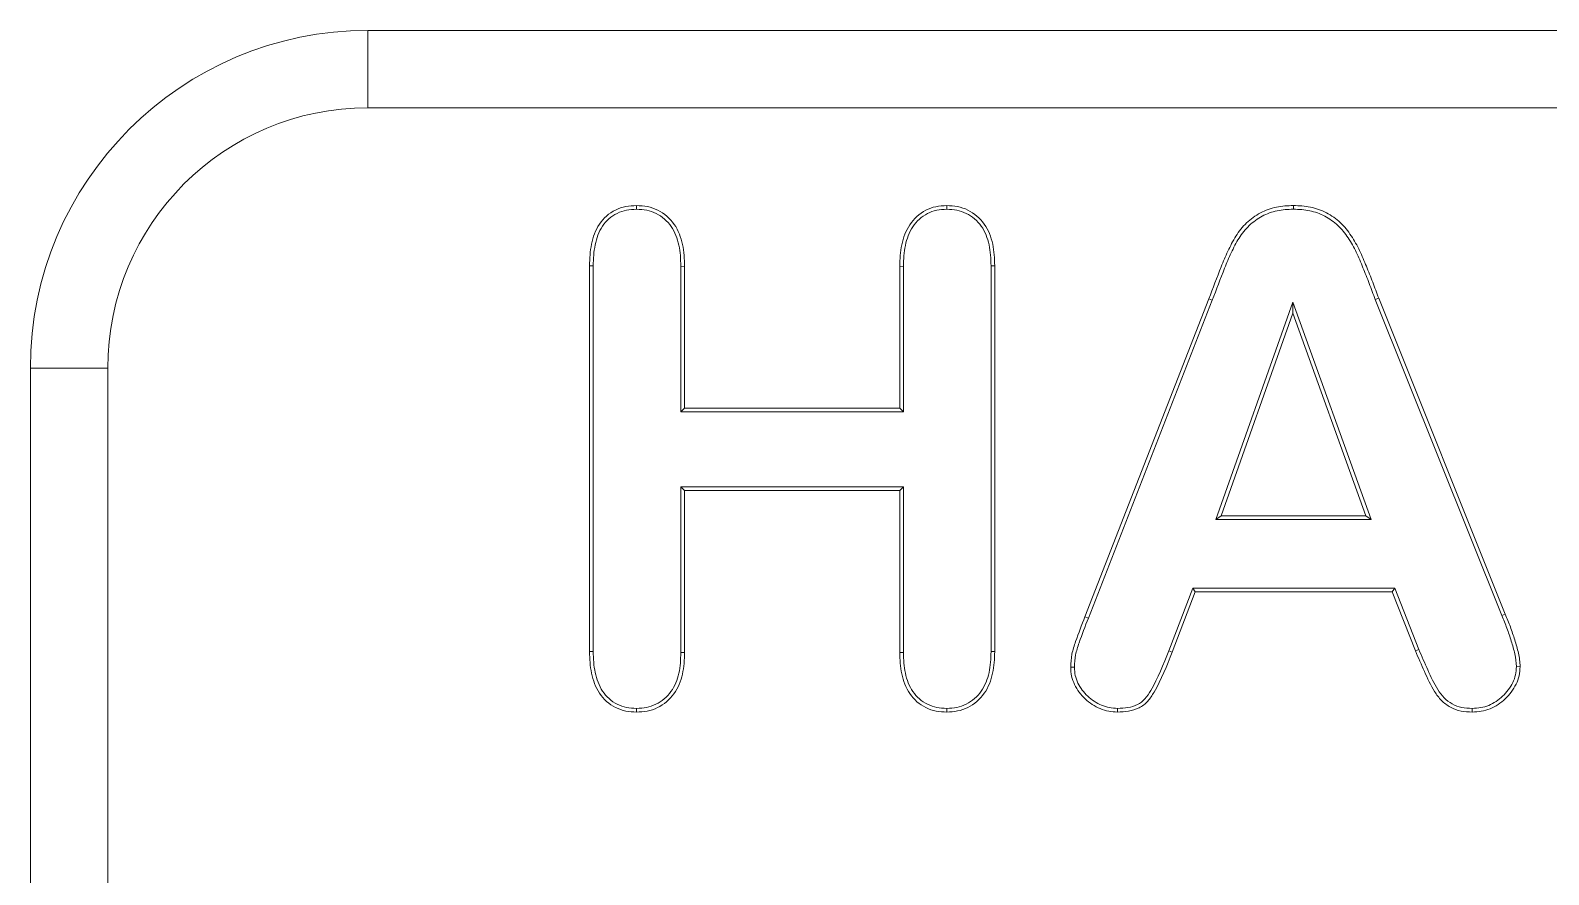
# Model space of a CAD drawing. Header units: millimetres. Extents: x 13 to 608, y 13 to 467.
# Drawn here: x 293.44 to 302.43, y 239.53 to 244.53 of the extents above; entities that cross this region are included whole.
import ezdxf

# ---------------------------------------------------------------- set-up
doc = ezdxf.new("R2010")
doc.units = ezdxf.units.MM
doc.header["$LTSCALE"] = 2.222222
doc.layers.add('Visible (ANSI)', color=7, linetype='Continuous', lineweight=9)
doc.layers.add('Visible Narrow (ANSI)', color=7, linetype='Continuous', lineweight=9)

msp = doc.modelspace()

# ---------------------------------------------------------------- linework, layer by layer
at = {"layer": 'Visible (ANSI)'}
for p, q in [((319.4366, 244.5302), (295.4366, 244.5302)), ((297.0275, 243.4708), (297.0275, 243.4927)), ((298.8652, 243.4708), (298.865, 243.4927)), ((300.9187, 243.4708), (300.9187, 243.4927)), ((296.7491, 240.8507), (296.7491, 243.1364)), ((296.771, 243.1361), (296.7491, 243.1364)), ((296.771, 240.851), (296.771, 243.1361)), ((297.2898, 243.1326), (297.3116, 243.1329)), ((297.2898, 243.1326), (297.2898, 242.2708)), ((297.3116, 243.1329), (297.3116, 242.2927)), ((298.5866, 242.2927), (298.5866, 243.1329)), ((298.6085, 243.1326), (298.5866, 243.1329)), ((298.6085, 242.2708), (298.6085, 243.1326)), ((299.1273, 243.1362), (299.1491, 243.1364)), ((299.1273, 243.1362), (299.1273, 240.8509)), ((299.1491, 243.1364), (299.1491, 240.8507)), ((299.6835, 241.0569), (300.4177, 242.9407)), ((299.7039, 241.0489), (300.4381, 242.9329)), ((301.4034, 242.9363), (301.4238, 242.9442)), ((301.4034, 242.9363), (302.1535, 241.0646)), ((301.4238, 242.9442), (302.1738, 241.0728)), ((300.9144, 242.9202), (300.4588, 241.6333)), ((300.9146, 242.8552), (300.4898, 241.6552)), ((301.3787, 241.6333), (300.9144, 242.9202)), ((300.9144, 242.9202), (300.9146, 242.8552)), ((301.3476, 241.6552), (300.9146, 242.8552)), ((293.4366, 242.5302), (293.4366, 236.5302)), ((297.2898, 242.2708), (297.3116, 242.2927)), ((297.3116, 242.2927), (298.5866, 242.2927)), ((298.6085, 242.2708), (298.5866, 242.2927)), ((297.2898, 242.2708), (298.6085, 242.2708)), ((297.2898, 241.8271), (297.3116, 241.8052)), ((297.2898, 241.8271), (297.2898, 240.8457)), ((298.6085, 241.8271), (297.2898, 241.8271)), ((298.5866, 241.8052), (297.3116, 241.8052)), ((297.3116, 241.8052), (297.3116, 240.8454)), ((298.6085, 241.8271), (298.5866, 241.8052)), ((298.5866, 240.8454), (298.5866, 241.8052)), ((298.6085, 240.8457), (298.6085, 241.8271)), ((300.4588, 241.6333), (300.4898, 241.6552)), ((300.4588, 241.6333), (301.3787, 241.6333)), ((300.4898, 241.6552), (301.3476, 241.6552)), ((301.3787, 241.6333), (301.3476, 241.6552)), ((300.3224, 241.2271), (300.1799, 240.8557)), ((301.519, 241.2271), (300.3224, 241.2271)), ((300.3224, 241.2271), (300.3374, 241.2052)), ((301.519, 241.2271), (301.504, 241.2052)), ((301.6613, 240.8638), (301.519, 241.2271)), ((300.3374, 241.2052), (300.2003, 240.8478)), ((301.504, 241.2052), (300.3374, 241.2052)), ((301.6411, 240.8554), (301.504, 241.2052)), ((301.6613, 240.8638), (301.6411, 240.8554)), ((296.771, 240.851), (296.7491, 240.8507)), ((297.2898, 240.8457), (297.3116, 240.8454)), ((298.6085, 240.8457), (298.5866, 240.8454)), ((299.1273, 240.8509), (299.1491, 240.8507)), ((299.621, 240.7583), (299.5991, 240.7581)), ((302.2398, 240.7621), (302.2616, 240.7616)), ((297.0276, 240.5146), (297.0275, 240.4927)), ((298.8648, 240.5146), (298.865, 240.4927)), ((299.8771, 240.5146), (299.8769, 240.4927)), ((301.978, 240.5146), (301.9781, 240.4927))]:
    msp.add_line(p, q, dxfattribs=at)
msp.add_arc((295.4366, 242.5302), 2, 90, 180, dxfattribs=at)
for points, knots in [([(296.7491, 243.1364), (296.7503, 243.1792), (296.7521, 243.222), (296.7698, 243.3057), (296.7836, 243.3471), (296.8317, 243.4179), (296.8645, 243.4474), (296.9223, 243.4756), (296.9428, 243.4828), (296.9846, 243.491), (297.006, 243.4918), (297.0275, 243.4927)], [0, 0, 0, 0, 0.0001272964, 0.0001272964, 0.0002545927, 0.0002545927, 0.0003818891, 0.0003818891, 0.0004455372, 0.0004455372, 0.0005091854, 0.0005091854, 0.0005091854, 0.0005091854]), ([(296.771, 243.1361), (296.7721, 243.179), (296.7739, 243.2194), (296.7908, 243.2993), (296.8037, 243.3377), (296.8478, 243.4027), (296.8774, 243.4294), (296.9303, 243.4552), (296.949, 243.4617), (296.9865, 243.469), (297.0063, 243.4699), (297.0275, 243.4708)], [0, 0, 0, 0, 0.0001189963, 0.0001189963, 0.0002382555, 0.0002382555, 0.0003575147, 0.0003575147, 0.0004171443, 0.0004171443, 0.0004759644, 0.0004759644, 0.0004759644, 0.0004759644]), ([(297.0275, 243.4927), (297.0492, 243.4918), (297.0709, 243.4909), (297.1132, 243.4823), (297.1338, 243.4748), (297.1923, 243.4464), (297.2257, 243.4168), (297.2753, 243.3457), (297.2908, 243.3043), (297.3089, 243.2196), (297.3105, 243.1761), (297.3116, 243.1329)], [0, 0, 0, 0, 0.0000641833, 0.0000641833, 0.0001283665, 0.0001283665, 0.0002567331, 0.0002567331, 0.0003850996, 0.0003850996, 0.0005134662, 0.0005134662, 0.0005134662, 0.0005134662]), ([(297.0275, 243.4708), (297.049, 243.4699), (297.0689, 243.469), (297.1067, 243.4613), (297.1258, 243.4544), (297.1797, 243.4282), (297.2097, 243.4014), (297.2555, 243.336), (297.2698, 243.2976), (297.287, 243.2173), (297.2886, 243.1759), (297.2898, 243.1326)], [0, 0, 0, 0, 0.0000591367, 0.0000591367, 0.0001190751, 0.0001190751, 0.000238952, 0.000238952, 0.0003588289, 0.0003588289, 0.0004784426, 0.0004784426, 0.0004784426, 0.0004784426]), ([(298.5866, 243.1329), (298.5877, 243.1757), (298.5895, 243.2187), (298.6075, 243.3025), (298.6222, 243.3436), (298.6698, 243.415), (298.7027, 243.4447), (298.7596, 243.4746), (298.7801, 243.4817), (298.8221, 243.4902), (298.8436, 243.4914), (298.865, 243.4927)], [0, 0, 0, 0, 0.0001267347, 0.0001267347, 0.0002534693, 0.0002534693, 0.000380204, 0.000380204, 0.0004435713, 0.0004435713, 0.0005069386, 0.0005069386, 0.0005069386, 0.0005069386]), ([(298.6085, 243.1326), (298.6096, 243.1755), (298.6113, 243.2163), (298.6284, 243.2959), (298.6423, 243.3344), (298.6861, 243.3999), (298.7166, 243.4272), (298.768, 243.4543), (298.7863, 243.4606), (298.8243, 243.4683), (298.8441, 243.4695), (298.8652, 243.4708)], [0, 0, 0, 0, 0.0001190986, 0.0001190986, 0.0002384564, 0.0002384564, 0.0003578141, 0.0003578141, 0.000417493, 0.000417493, 0.0004761721, 0.0004761721, 0.0004761721, 0.0004761721]), ([(298.865, 243.4927), (298.8865, 243.4918), (298.9081, 243.4909), (298.9502, 243.4824), (298.9707, 243.4751), (299.0289, 243.4469), (299.0625, 243.418), (299.1125, 243.3478), (299.128, 243.3067), (299.1464, 243.2226), (299.148, 243.1794), (299.1491, 243.1364)], [0, 0, 0, 0, 0.0000638026, 0.0000638026, 0.0001276051, 0.0001276051, 0.0002552103, 0.0002552103, 0.0003828154, 0.0003828154, 0.0005104205, 0.0005104205, 0.0005104205, 0.0005104205]), ([(298.8652, 243.4708), (298.8864, 243.4699), (298.9062, 243.469), (298.9437, 243.4614), (298.9627, 243.4547), (299.0163, 243.4287), (299.0467, 243.4025), (299.0926, 243.338), (299.1071, 243.2999), (299.1245, 243.2202), (299.1262, 243.1792), (299.1273, 243.1362)], [0, 0, 0, 0, 0.0000585561, 0.0000585561, 0.0001181017, 0.0001181017, 0.000237193, 0.000237193, 0.0003562844, 0.0003562844, 0.000475118, 0.000475118, 0.000475118, 0.000475118]), ([(300.4177, 242.9407), (300.4417, 243.0037), (300.4658, 243.0667), (300.4904, 243.1294), (300.5027, 243.1608), (300.5154, 243.192), (300.5301, 243.2224), (300.5447, 243.2528), (300.5598, 243.283), (300.5779, 243.3115), (300.596, 243.3399), (300.6169, 243.3667), (300.6415, 243.3898), (300.6661, 243.4128), (300.6936, 243.4329), (300.7233, 243.4489), (300.753, 243.4649), (300.7851, 243.4762), (300.8181, 243.4831), (300.8512, 243.4901), (300.885, 243.4918), (300.9187, 243.4927)], [0.0000000054, 0.0000000054, 0.0000000054, 0.0000000054, 0.0002022353, 0.0002022353, 0.0002022353, 0.0003033529, 0.0003033529, 0.0003033529, 0.0004044706, 0.0004044706, 0.0004044706, 0.0005055882, 0.0005055882, 0.0005055882, 0.0006067058, 0.0006067058, 0.0006067058, 0.0007078235, 0.0007078235, 0.0007078235, 0.0008089411, 0.0008089411, 0.0008089411, 0.0008089411]), ([(300.4381, 242.9329), (300.4381, 242.9329), (300.4381, 242.9329), (300.4381, 242.933), (300.462, 242.9957), (300.4863, 243.0588), (300.523, 243.1528), (300.5354, 243.183), (300.5642, 243.2429), (300.5789, 243.2724), (300.6137, 243.327), (300.6333, 243.3522), (300.6795, 243.3954), (300.706, 243.4147), (300.7614, 243.4446), (300.7915, 243.4551), (300.8537, 243.4682), (300.8851, 243.4699), (300.9187, 243.4708)], [0, 0, 0, 0, 0.0000000869, 0.0000000869, 0.0000000869, 0.0001959137, 0.0001959137, 0.000293827, 0.000293827, 0.0003917404, 0.0003917404, 0.0004896538, 0.0004896538, 0.0005875671, 0.0005875671, 0.0006854805, 0.0006854805, 0.0007828234, 0.0007828234, 0.0007828234, 0.0007828234]), ([(300.9187, 243.4927), (300.9524, 243.4918), (300.9862, 243.4901), (301.0523, 243.4766), (301.0845, 243.4655), (301.1439, 243.4335), (301.1719, 243.4142), (301.2213, 243.3684), (301.2421, 243.3415), (301.2795, 243.2854), (301.296, 243.2559), (301.3257, 243.1954), (301.3384, 243.1641), (301.3631, 243.1014), (301.3761, 243.0703), (301.4, 243.0073), (301.4118, 242.9758), (301.4238, 242.9442)], [0, 0, 0, 0, 0.0001005227, 0.0001005227, 0.0002010455, 0.0002010455, 0.0003015682, 0.0003015682, 0.000402091, 0.000402091, 0.0005026137, 0.0005026137, 0.0006031364, 0.0006031364, 0.0007036592, 0.0007036592, 0.0008041819, 0.0008041819, 0.0008041819, 0.0008041819]), ([(300.9187, 243.4708), (300.9523, 243.4699), (300.9837, 243.4683), (301.0462, 243.4555), (301.0758, 243.4453), (301.1318, 243.4151), (301.1587, 243.3966), (301.2048, 243.3539), (301.2246, 243.3285), (301.2606, 243.2742), (301.2767, 243.2455), (301.3057, 243.1865), (301.318, 243.1563), (301.3428, 243.0932), (301.3558, 243.0624), (301.3795, 242.9997), (301.3914, 242.968), (301.4033, 242.9365), (301.4033, 242.9364), (301.4033, 242.9364), (301.4034, 242.9363)], [0, 0, 0, 0, 0.0000968846, 0.0000968846, 0.0001943365, 0.0001943365, 0.0002917884, 0.0002917884, 0.0003892402, 0.0003892402, 0.0004866921, 0.0004866921, 0.000584144, 0.000584144, 0.0006815958, 0.0006815958, 0.0007790477, 0.0007790477, 0.0007790477, 0.0007792579, 0.0007792579, 0.0007792579, 0.0007792579]), ([(299.5991, 240.7581), (299.6003, 240.7842), (299.6017, 240.8102), (299.6119, 240.8613), (299.62, 240.8862), (299.6459, 240.9598), (299.6641, 241.0086), (299.6835, 241.0569)], [0, 0, 0, 0, 0.0000774789, 0.0000774789, 0.0001549577, 0.0001549577, 0.0003099154, 0.0003099154, 0.0003099154, 0.0003099154]), ([(299.621, 240.7583), (299.6222, 240.7842), (299.6236, 240.8079), (299.6331, 240.8554), (299.6407, 240.8791), (299.6664, 240.9522), (299.6846, 241.0009), (299.7038, 241.0488), (299.7038, 241.0488), (299.7038, 241.0489), (299.7039, 241.0489)], [0, 0, 0, 0, 0.0000751171, 0.0000751171, 0.0001513113, 0.0001513113, 0.0003036998, 0.0003036998, 0.0003036998, 0.0003038129, 0.0003038129, 0.0003038129, 0.0003038129]), ([(302.1535, 241.0646), (302.1635, 241.0396), (302.1737, 241.0143), (302.1832, 240.9894), (302.1927, 240.9645), (302.2005, 240.9392), (302.209, 240.9135), (302.2176, 240.8877), (302.2242, 240.8632), (302.2299, 240.8373), (302.2356, 240.8117), (302.2391, 240.7878), (302.2398, 240.7621)], [0, 0, 0, 0, 0.0000792654, 0.0000792654, 0.0000792654, 0.0001585607, 0.0001585607, 0.0001585607, 0.000237856, 0.000237856, 0.000237856, 0.0003161717, 0.0003161717, 0.0003161717, 0.0003161717]), ([(302.1738, 241.0728), (302.1838, 241.0476), (302.194, 241.0225), (302.2133, 240.9719), (302.2213, 240.946), (302.2383, 240.8946), (302.2454, 240.8685), (302.2572, 240.8156), (302.261, 240.7888), (302.2616, 240.7616)], [0, 0, 0, 0, 0.0000812514, 0.0000812514, 0.0001625027, 0.0001625027, 0.0002437541, 0.0002437541, 0.0003250055, 0.0003250055, 0.0003250055, 0.0003250055]), ([(300.1799, 240.8557), (300.1484, 240.7752), (300.1161, 240.6947), (300.0633, 240.6031), (300.0523, 240.5861), (300.0264, 240.5571), (300.0117, 240.5458), (299.977, 240.5289), (299.9577, 240.5231), (299.9188, 240.5163), (299.8985, 240.5154), (299.8771, 240.5146)], [0, 0, 0, 0, 0.0002487191, 0.0002487191, 0.000310917, 0.000310917, 0.0003731149, 0.0003731149, 0.0004353128, 0.0004353128, 0.0004965109, 0.0004965109, 0.0004965109, 0.0004965109]), ([(301.9781, 240.4927), (301.9558, 240.4937), (301.9335, 240.4946), (301.8899, 240.5034), (301.8686, 240.5111), (301.8296, 240.5326), (301.8117, 240.5462), (301.7799, 240.5775), (301.7667, 240.5955), (301.7314, 240.6521), (301.7127, 240.6926), (301.6768, 240.7739), (301.6591, 240.8147), (301.6411, 240.8554)], [0, 0, 0, 0, 0.0000661472, 0.0000661472, 0.0001322944, 0.0001322944, 0.0001984417, 0.0001984417, 0.0002645889, 0.0002645889, 0.0003968833, 0.0003968833, 0.0005291777, 0.0005291777, 0.0005291777, 0.0005291777]), ([(301.978, 240.5146), (301.956, 240.5155), (301.9354, 240.5166), (301.8963, 240.5244), (301.8773, 240.5313), (301.8421, 240.5507), (301.8256, 240.5632), (301.7967, 240.5917), (301.7848, 240.608), (301.751, 240.662), (301.7326, 240.7018), (301.697, 240.7823), (301.6792, 240.8233), (301.6613, 240.8638)], [0, 0, 0, 0, 0.000061908, 0.000061908, 0.0001247989, 0.0001247989, 0.0001876898, 0.0001876898, 0.0002505808, 0.0002505808, 0.0003763626, 0.0003763626, 0.0005016973, 0.0005016973, 0.0005016973, 0.0005016973]), ([(297.0275, 240.4927), (297.0061, 240.4938), (296.9847, 240.495), (296.9427, 240.5034), (296.9222, 240.5104), (296.8647, 240.5391), (296.8319, 240.5688), (296.7847, 240.6403), (296.7698, 240.6813), (296.752, 240.765), (296.7503, 240.808), (296.7491, 240.8507)], [0, 0, 0, 0, 0.0000635135, 0.0000635135, 0.000127027, 0.000127027, 0.000254054, 0.000254054, 0.000381081, 0.000381081, 0.000508108, 0.000508108, 0.000508108, 0.000508108]), ([(297.0276, 240.5146), (297.0065, 240.5157), (296.9867, 240.5169), (296.9489, 240.5244), (296.9303, 240.5308), (296.878, 240.557), (296.8483, 240.5838), (296.8048, 240.6495), (296.7907, 240.6879), (296.7739, 240.7673), (296.7722, 240.8082), (296.771, 240.851)], [0, 0, 0, 0, 0.0000582224, 0.0000582224, 0.0001174361, 0.0001174361, 0.0002358636, 0.0002358636, 0.000354291, 0.000354291, 0.0004724426, 0.0004724426, 0.0004724426, 0.0004724426]), ([(297.3116, 240.8454), (297.3106, 240.8027), (297.3088, 240.7598), (297.2896, 240.6765), (297.2742, 240.6357), (297.2239, 240.5664), (297.1901, 240.5383), (297.1326, 240.5098), (297.1121, 240.5028), (297.0702, 240.4946), (297.0489, 240.4936), (297.0275, 240.4927)], [0, 0, 0, 0, 0.0001273179, 0.0001273179, 0.0002546358, 0.0002546358, 0.0003819537, 0.0003819537, 0.0004456127, 0.0004456127, 0.0005092717, 0.0005092717, 0.0005092717, 0.0005092717]), ([(297.2898, 240.8457), (297.2888, 240.8028), (297.287, 240.7625), (297.2688, 240.6836), (297.2543, 240.6456), (297.2083, 240.5822), (297.177, 240.5562), (297.1246, 240.5302), (297.1059, 240.5239), (297.0683, 240.5165), (297.0487, 240.5155), (297.0276, 240.5146)], [0, 0, 0, 0, 0.0001190785, 0.0001190785, 0.0002383958, 0.0002383958, 0.0003577132, 0.0003577132, 0.0004173718, 0.0004173718, 0.0004760312, 0.0004760312, 0.0004760312, 0.0004760312]), ([(298.865, 240.4927), (298.8437, 240.4935), (298.8224, 240.4943), (298.781, 240.5027), (298.7608, 240.5101), (298.7035, 240.5381), (298.6704, 240.5668), (298.6228, 240.6371), (298.6073, 240.6775), (298.5895, 240.7604), (298.5879, 240.8031), (298.5866, 240.8454)], [0, 0, 0, 0, 0.0000629215, 0.0000629215, 0.000125843, 0.000125843, 0.000251686, 0.000251686, 0.000377529, 0.000377529, 0.000503372, 0.000503372, 0.000503372, 0.000503372]), ([(298.8648, 240.5146), (298.8438, 240.5154), (298.8243, 240.5163), (298.7875, 240.5237), (298.7689, 240.5305), (298.716, 240.5563), (298.6866, 240.5819), (298.6429, 240.6465), (298.6282, 240.6843), (298.6114, 240.7627), (298.6097, 240.8034), (298.6085, 240.8457)], [0, 0, 0, 0, 0.0000577148, 0.0000577148, 0.0001163851, 0.0001163851, 0.0002337257, 0.0002337257, 0.0003510663, 0.0003510663, 0.000468116, 0.000468116, 0.000468116, 0.000468116]), ([(299.1273, 240.8509), (299.1263, 240.8077), (299.1245, 240.7672), (299.1064, 240.6873), (299.0922, 240.6488), (299.0465, 240.5844), (299.015, 240.5576), (298.9627, 240.531), (298.9441, 240.5247), (298.9059, 240.517), (298.886, 240.5158), (298.8648, 240.5146)], [0, 0, 0, 0, 0.0001200044, 0.0001200044, 0.0002402364, 0.0002402364, 0.0003604685, 0.0003604685, 0.0004205845, 0.0004205845, 0.0004797325, 0.0004797325, 0.0004797325, 0.0004797325]), ([(299.1491, 240.8507), (299.1482, 240.8076), (299.1464, 240.7644), (299.1272, 240.6804), (299.1122, 240.6391), (299.0622, 240.5688), (299.0285, 240.5399), (298.9709, 240.5106), (298.9502, 240.5036), (298.908, 240.4952), (298.8865, 240.4939), (298.865, 240.4927)], [0, 0, 0, 0, 0.0001281873, 0.0001281873, 0.0002563747, 0.0002563747, 0.000384562, 0.000384562, 0.0004486557, 0.0004486557, 0.0005127494, 0.0005127494, 0.0005127494, 0.0005127494]), ([(300.2003, 240.8478), (300.1687, 240.7669), (300.1363, 240.6858), (300.0819, 240.5917), (300.0702, 240.5732), (300.0411, 240.5407), (300.0235, 240.5273), (299.9843, 240.5081), (299.9632, 240.5018), (299.9204, 240.4944), (299.8986, 240.4935), (299.8769, 240.4927)], [0, 0, 0, 0, 0.0002612507, 0.0002612507, 0.0003265634, 0.0003265634, 0.0003918761, 0.0003918761, 0.0004571888, 0.0004571888, 0.0005225015, 0.0005225015, 0.0005225015, 0.0005225015]), ([(299.8769, 240.4927), (299.8592, 240.4937), (299.8415, 240.4947), (299.8069, 240.501), (299.7899, 240.5064), (299.741, 240.5271), (299.7113, 240.547), (299.6596, 240.5953), (299.6378, 240.6237), (299.6148, 240.6715), (299.6086, 240.6883), (299.6012, 240.7227), (299.6002, 240.7404), (299.5991, 240.7581)], [0, 0, 0, 0, 0.0000526076, 0.0000526076, 0.0001052152, 0.0001052152, 0.0002104305, 0.0002104305, 0.0003156457, 0.0003156457, 0.0003682533, 0.0003682533, 0.0004208609, 0.0004208609, 0.0004208609, 0.0004208609]), ([(299.8771, 240.5146), (299.8598, 240.5156), (299.8434, 240.5166), (299.8126, 240.5222), (299.7971, 240.527), (299.7521, 240.5461), (299.7245, 240.5646), (299.6763, 240.6097), (299.6562, 240.6357), (299.6351, 240.6797), (299.6295, 240.6949), (299.6231, 240.7249), (299.6221, 240.7409), (299.621, 240.7583)], [0, 0, 0, 0, 0.0000475468, 0.0000475468, 0.0000960556, 0.0000960556, 0.0001930732, 0.0001930732, 0.0002900908, 0.0002900908, 0.0003385996, 0.0003385996, 0.0003860912, 0.0003860912, 0.0003860912, 0.0003860912]), ([(302.2398, 240.7621), (302.2386, 240.7443), (302.2374, 240.7281), (302.2307, 240.6971), (302.2252, 240.6817), (302.2033, 240.6379), (302.1821, 240.6103), (302.1338, 240.5636), (302.1061, 240.545), (302.06, 240.5264), (302.0442, 240.5218), (302.0124, 240.5164), (301.9956, 240.5155), (301.978, 240.5146)], [0, 0, 0, 0, 0.0000482905, 0.0000482905, 0.0000974812, 0.0000974812, 0.0001958626, 0.0001958626, 0.0002942441, 0.0002942441, 0.0003434348, 0.0003434348, 0.0003916712, 0.0003916712, 0.0003916712, 0.0003916712]), ([(302.2616, 240.7616), (302.2605, 240.7437), (302.2593, 240.7257), (302.2517, 240.6905), (302.2455, 240.6734), (302.2214, 240.6251), (302.1991, 240.5963), (302.1473, 240.5462), (302.117, 240.5258), (302.0668, 240.5056), (302.0494, 240.5005), (302.014, 240.4945), (301.9961, 240.4936), (301.9781, 240.4927)], [0, 0, 0, 0, 0.0000533212, 0.0000533212, 0.0001066425, 0.0001066425, 0.0002132849, 0.0002132849, 0.0003199274, 0.0003199274, 0.0003732486, 0.0003732486, 0.0004265699, 0.0004265699, 0.0004265699, 0.0004265699])]:
    msp.add_open_spline(points, degree=3, knots=knots, dxfattribs=at)
at = {"layer": 'Visible Narrow (ANSI)'}
for p, q in [((295.4366, 244.5302), (295.4366, 244.0719)), ((319.4366, 244.0719), (295.4366, 244.0719)), ((300.4381, 242.9329), (300.4177, 242.9407)), ((293.4366, 242.5302), (293.8949, 242.5302)), ((293.8949, 242.5302), (293.8949, 236.5302)), ((299.7039, 241.0489), (299.6835, 241.0569)), ((302.1535, 241.0646), (302.1738, 241.0728)), ((300.1799, 240.8557), (300.2003, 240.8478))]:
    msp.add_line(p, q, dxfattribs=at)
msp.add_arc((295.4366, 242.5302), 1.5417, 90, 180, dxfattribs=at)

doc.saveas('drawing.dxf')
